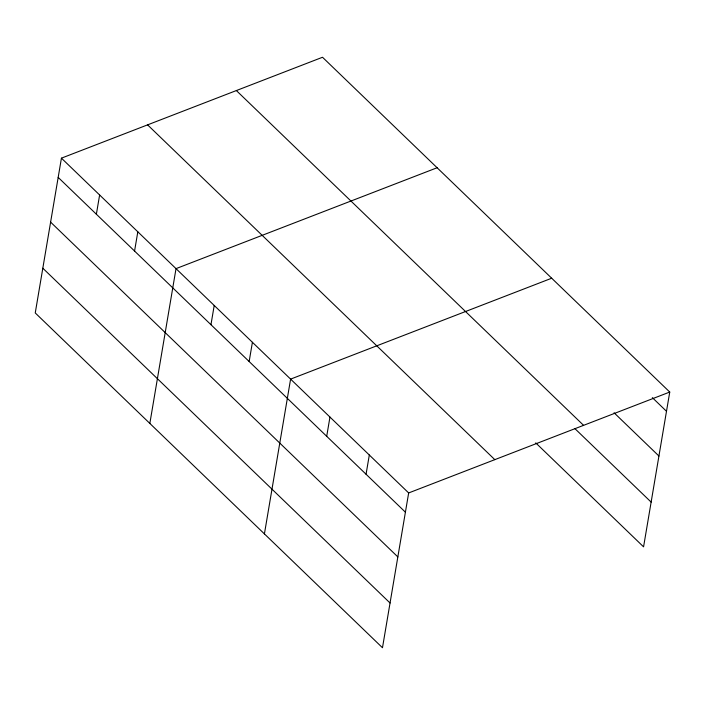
<?xml version="1.0" encoding="UTF-8"?>
<svg xmlns="http://www.w3.org/2000/svg" width="705" height="705" viewBox="0 0 705 705"><rect width="100%" height="100%" fill="white"/><g stroke="black" fill="none" stroke-linecap="round" stroke-linejoin="round"><path stroke-width="1.06" d="M61.432 158.158L35.25 312.95L382.48 647.736L408.662 492.945L61.432 158.158L322.52 57.264L669.75 392.05L643.568 546.842L535.738 442.881M96.373 214.223L99.625 194.977M134.567 251.05L137.819 231.804M149.839 423.432L176.021 268.631L437.109 167.746M210.962 324.697L214.214 305.459M249.156 361.524L252.408 342.286M264.419 533.905L290.601 379.114L551.689 278.228M326.706 436.298L329.958 417.06M366.054 474.236L369.314 454.998M408.662 492.945L669.75 392.05M652.328 397.629L666.498 411.288M614.064 412.769L658.928 456.02M236.36 90.557L583.59 425.344M574.787 428.508L651.138 502.11M147.592 124.864L494.822 459.651M58.18 177.396L405.41 512.183M50.61 222.128L397.84 556.915M42.82 268.217L390.05 603.004"/></g></svg>
